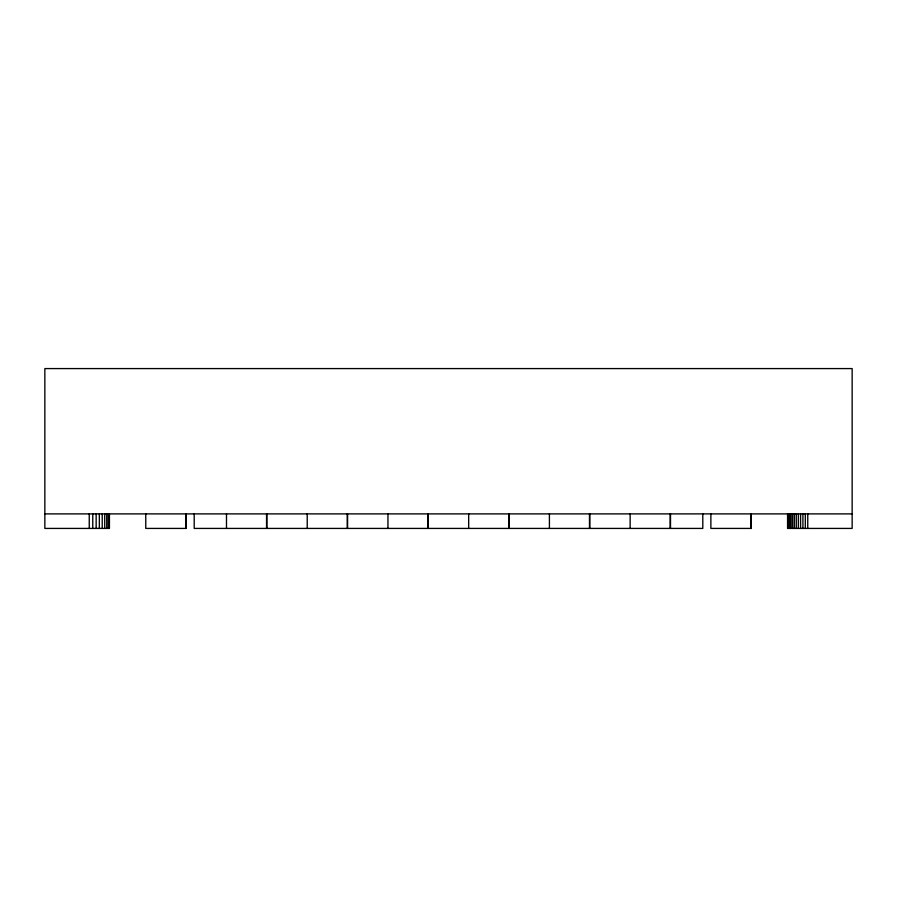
<?xml version="1.0" encoding="UTF-8"?>
<svg xmlns="http://www.w3.org/2000/svg" width="897" height="897" viewBox="0 0 897 897"><rect width="100%" height="100%" fill="white"/><g stroke="black" fill="none" stroke-linecap="round" stroke-linejoin="round"><path stroke-width="1.35" d="M44.85 513.891L852.15 513.891M807.749 513.891L807.749 528.423M805.315 513.891L805.315 528.423M802.916 513.891L802.916 528.423M800.595 513.891L800.595 528.423M798.364 513.891L798.364 528.423M796.278 513.891L796.278 528.423M794.361 513.891L794.361 528.423M792.645 513.891L792.645 528.423M791.143 513.891L791.143 528.423M789.876 513.891L789.876 528.423M788.878 513.891L788.878 528.423M788.149 513.891L788.149 528.423M787.712 513.891L787.712 528.423M787.566 513.891L787.566 528.423L852.15 528.423L852.15 368.577L44.85 368.577L44.85 528.423L109.434 528.423L109.434 513.891M751.238 513.891L751.238 528.423L710.873 528.423L710.873 513.891M750.935 513.891L750.935 528.423M702.799 513.891L702.799 528.423L194.201 528.423L194.201 513.891M670.508 513.891L670.508 528.423M670.205 513.891L670.205 528.423M630.143 513.891L630.143 528.423M589.778 513.891L589.778 528.423M589.475 513.891L589.475 528.423M549.413 513.891L549.413 528.423M509.048 513.891L509.048 528.423M508.745 513.891L508.745 528.423M468.683 513.891L468.683 528.423M428.318 513.891L428.318 528.423M428.015 513.891L428.015 528.423M387.953 513.891L387.953 528.423M347.588 513.891L347.588 528.423M347.285 513.891L347.285 528.423M307.223 513.891L307.223 528.423M266.858 513.891L266.858 528.423M266.555 513.891L266.555 528.423M226.493 513.891L226.493 528.423M186.128 513.891L186.128 528.423L145.763 528.423L145.763 513.891M185.825 513.891L185.825 528.423M109.131 513.891L109.131 528.423M108.212 513.891L108.212 528.423M106.732 513.891L106.732 528.423M104.714 513.891L104.714 528.423M102.224 513.891L102.224 528.423M99.343 513.891L99.343 528.423M96.158 513.891L96.158 528.423M92.761 513.891L92.761 528.423M89.251 513.891L89.251 528.423"/></g></svg>
